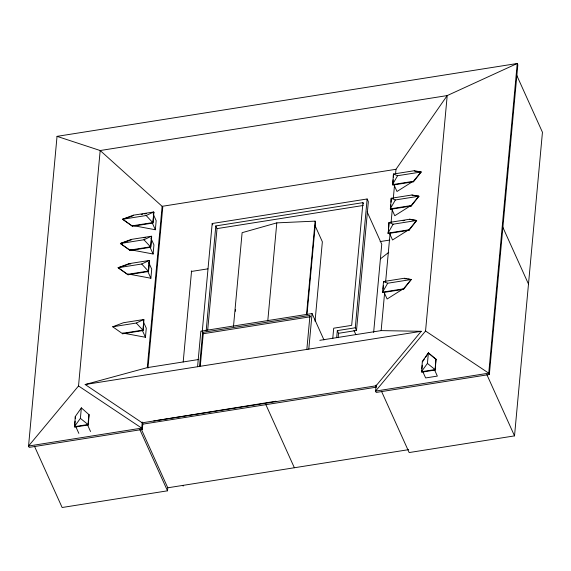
<?xml version="1.0" encoding="UTF-8"?>
<svg xmlns="http://www.w3.org/2000/svg" width="571" height="571" viewBox="0 0 571 571"><rect width="100%" height="100%" fill="white"/><g stroke="black" fill="none" stroke-linecap="round" stroke-linejoin="round"><path stroke-width="0.86" d="M376.132 385.032L375.575 391.092L376.182 392.434L489.347 374.519L517.833 64.844L517.226 63.495L57.036 136.355L28.55 446.03L29.157 447.378L142.322 429.456L142.878 423.397M75.293 416.516L74.558 427.129L88.219 424.967L89.155 414.803L81.36 407.872L75.293 416.516L75.336 418.657M74.715 425.431L75.108 421.198M142.322 429.456L141.715 428.114L28.55 446.03L78.527 385.96L100.182 150.53L447.207 95.585L517.226 63.495L488.74 373.17L489.347 374.519M88.219 424.967L88.013 424.517L74.358 426.68L80.39 418.365L81.36 407.872M88.948 414.353L88.013 424.517L80.39 418.365M122.644 333.785L112.723 326.769L123.415 322.729L143.821 319.503L143.05 330.552L122.644 333.785L122.715 333.029M128.14 273.994L128.075 274.751L148.481 271.518L149.452 260.911L149.252 260.462L128.846 263.695L118.154 267.735L128.075 274.751L118.154 267.735L128.211 264.416M130.374 249.748L130.302 250.505L150.708 247.272L151.686 236.665L151.479 236.223L131.073 239.449L120.388 243.496L130.302 250.505L120.388 243.496L131.28 239.899M132.6 225.502L132.536 226.266L152.935 223.033L153.913 212.426L153.713 211.977L133.307 215.21L122.615 219.25L132.536 226.266L122.615 219.25L132.672 215.931M123.586 333.193L145.448 337.268L146.283 328.182L143.642 322.322M129.888 274.316L150.88 278.234L151.715 269.141L148.738 262.553M131.244 249.912L153.107 253.995L153.942 244.902L150.972 238.314M134.349 225.83L155.341 229.749L156.176 220.656L153.199 214.068M142.272 422.055L141.715 428.114L78.527 385.96M375.789 387.266L142.807 424.153L142.2 422.811L85.15 384.519L147.282 367.631L162.121 206.324L100.182 150.53L57.036 136.355M147.968 368.095L162.778 207.059M34.431 446.151L62.132 507.505L167.496 490.817L167.774 487.791L141.165 428.857M183.191 362L191.578 270.84M183.127 486.107L183.191 485.35M197.58 366.718L200.849 331.173L312.066 313.565L323.95 339.902M202.22 331.879L212.184 223.518L367.139 198.979L368.352 201.67L356.504 330.459L338.539 333.307L337.325 330.616L355.29 327.775L356.504 330.459M199.529 366.411L202.662 332.379L309.974 315.392L306.841 349.416M200.293 366.004L203.269 333.721L202.662 332.379M206.145 331.002L215.809 225.93L362.956 202.634L363.563 203.975M207.68 330.152L217.023 228.614L215.809 225.93M233.503 326.277L242.111 232.683L276.799 222.876L315.121 221.127L315.52 222.019L306.991 314.728M235.366 311.281L235.53 309.511M267.778 320.881L276.799 222.876M306.506 314.714L315.121 221.127M308.79 349.109L312.066 313.565M315.049 321.259L322.358 241.797L315.035 225.574M332.75 338.574L333.7 328.204L351.672 325.363L362.956 202.634M336.676 337.654L337.325 330.616M338.132 337.704L338.539 333.307M355.29 327.775L367.139 198.979M373.641 332.415L381.749 244.252L367.103 211.805M383.091 289.069L383.412 285.529M388.194 233.568L388.965 222.512L409.842 219.207L416.666 220.477L409.072 230.263L388.194 233.568L388.601 229.149M388.765 227.379L388.965 222.512L393.119 224.203L416.666 220.477L408.872 229.813L387.995 233.118L393.119 224.203M390.421 209.321L391.199 198.265L412.076 194.961L418.893 196.231L411.298 206.017L390.421 209.321L390.828 204.903M391.071 202.248L391.199 198.265L395.353 199.957L418.893 196.231L411.099 205.567L390.221 208.872L395.353 199.957M392.819 183.312L393.141 179.779M393.383 177.124L393.426 174.027L414.303 170.722L421.12 171.992L413.532 181.771L392.655 185.083L393.426 174.027L397.58 175.718L421.12 171.992L413.333 181.328L392.448 184.633L397.58 175.718M319.817 340.316L381.142 330.609L384.568 293.38M385.625 281.86L390.107 233.111M391.085 222.476L392.313 209.179M393.291 198.544L394.511 185.254M395.575 173.727L395.981 169.294L447.207 95.585L425.552 331.016L375.575 391.092L488.74 373.17L425.552 331.016M422.34 361.35L421.591 372.185L435.245 370.022L436.001 359.188L428.386 352.935L422.34 361.35L422.54 361.8L424.489 358.845M421.905 368.723L422.226 365.262M435.245 370.022L435.045 369.573L421.384 371.735L427.422 363.427L428.386 352.935L436.201 359.637M436.001 359.188L435.045 369.573L427.422 363.427M381.457 391.206L409.157 452.56L514.521 435.88L542.45 132.265L516.569 74.951M411.234 279.512L387.688 283.237L382.563 292.152L382.763 292.602L403.64 289.297L411.234 279.512L404.411 278.241L383.534 281.546L382.563 292.152L403.44 288.847L411.234 279.512L407.922 279.098M425.466 357.367L428.386 352.935M142.2 422.811L376.068 385.789L421.227 331.308L381.142 330.609M380.407 258.856L388.751 252.339M412.069 181.971L397.002 191.485L394.033 184.897M410.592 205.738L394.775 215.731L391.47 208.408M408.365 229.985L392.541 239.97L389.572 233.389M402.933 289.019L387.117 299.011L384.14 292.423M122.615 219.25L146.162 215.524L153.713 211.977L152.935 223.033M120.388 243.496L143.928 239.763L151.479 236.223L150.708 247.272M118.154 267.735L141.701 264.009L149.252 260.462L148.481 271.518M112.723 326.769L136.269 323.043L143.821 319.503L143.05 330.552M153.72 420.991L275.914 401.235M162.121 206.324L395.981 169.294M141.158 214.446L142.864 214.175M144.563 213.904L146.262 213.64M152.214 212.697L153.913 212.426M132.329 225.816L152.735 222.583L146.162 215.524M144.035 237.879L145.733 237.607M217.023 228.614L363.299 205.453M130.102 250.055L150.508 246.829L143.928 239.763M130.752 263.873L129.046 264.145L128.846 263.695M403.09 220.756L404.825 220.477M127.868 274.301L148.274 271.068L141.701 264.009M191.228 271.482L207.923 268.841M380.1 241.583L389.765 240.056M122.444 333.336L142.843 330.109L136.269 323.043M203.269 333.721L310.581 316.734M147.282 367.631L198.116 359.587M85.15 384.519L421.227 331.308M167.774 487.791L408.658 449.655M415.331 171.271L421.12 171.992M418.893 196.231L412.276 195.41L412.076 194.961M411.698 219.856L416.666 220.477M404.618 278.691L406.274 278.898M387.688 283.237L383.534 281.546L383.741 281.995M502.608 226.751L528.489 284.072M414.303 170.722L414.51 171.164M413.333 181.328L413.532 181.771M411.099 205.567L411.298 206.017M486.82 374.526L514.521 435.88M409.842 219.207L410.049 219.657M408.872 229.813L409.072 230.263M403.44 288.847L403.64 289.297M434.338 369.423L437.35 376.096L425.645 377.945L422.633 371.271M353.977 330.481L355.812 334.535M376.068 385.789L376.674 387.131M212.184 223.518L212.79 224.86M265.936 404.782L294.365 467.749M152.364 223.161L155.341 229.749M149.802 246.672L153.107 253.995M133.307 215.21L133.507 215.66M147.903 271.646L150.88 278.234M142.472 330.68L145.448 337.268M139.795 429.471L167.496 490.817M87.313 424.36L90.546 431.526M75.964 427.008L78.841 433.382"/></g></svg>
